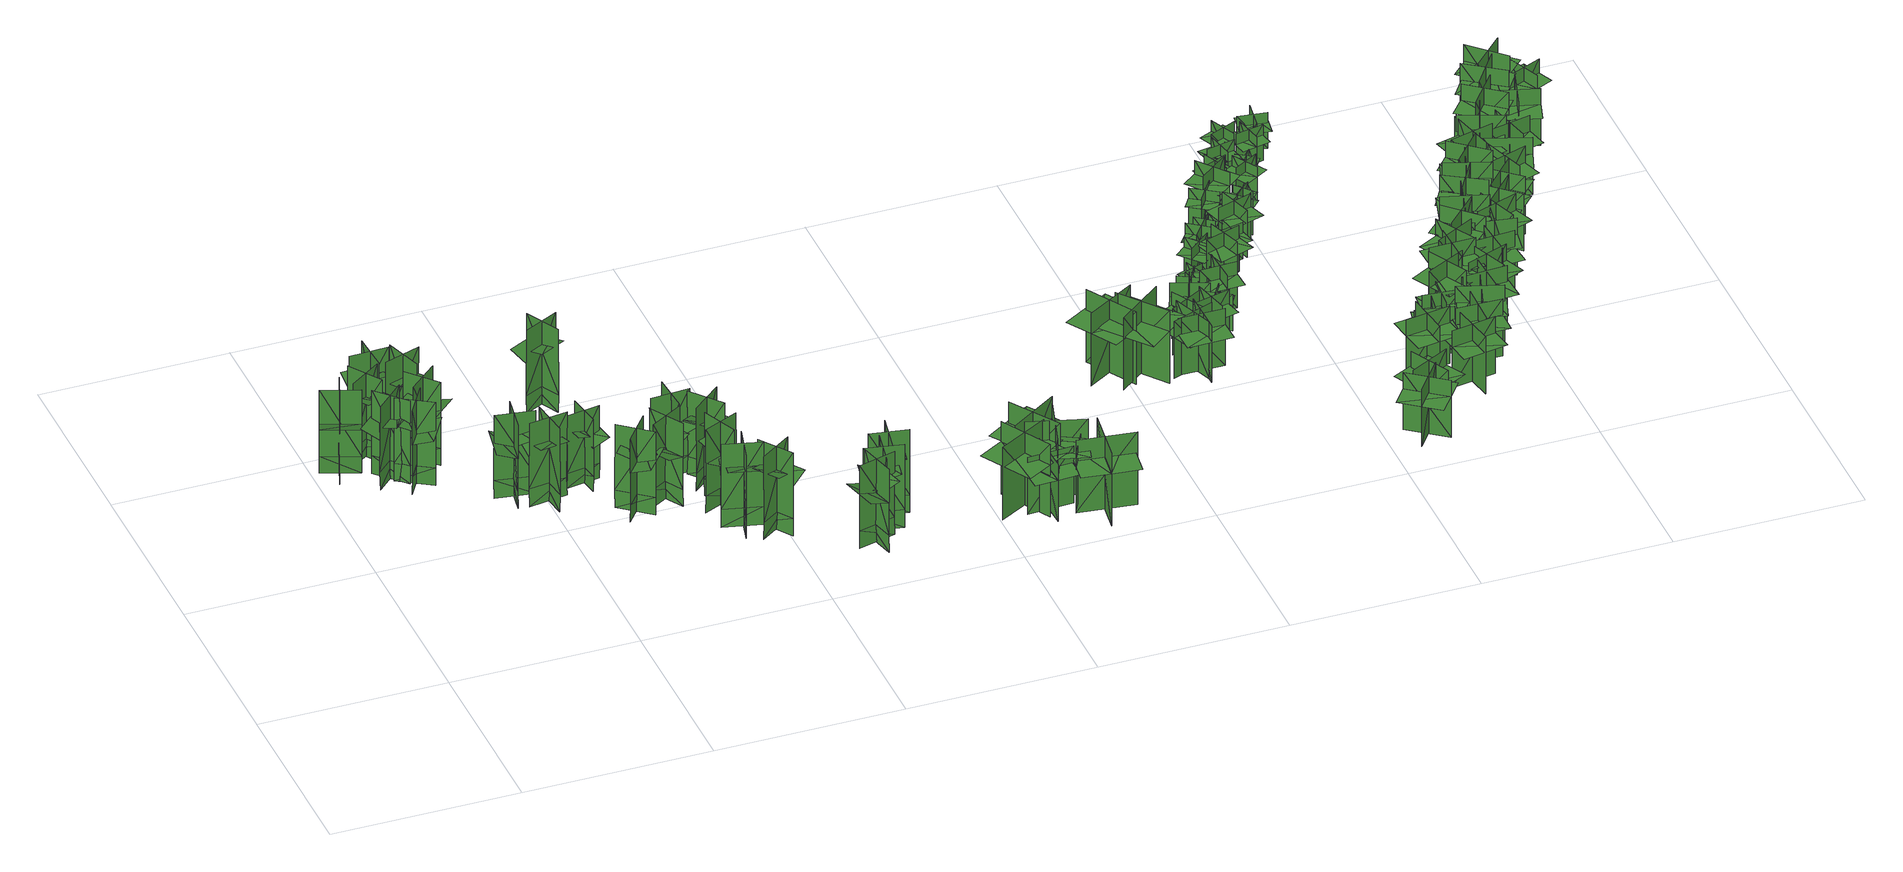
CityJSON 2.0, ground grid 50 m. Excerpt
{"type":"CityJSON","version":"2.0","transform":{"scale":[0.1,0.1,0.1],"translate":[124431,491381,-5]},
"CityObjects":{
"tree1":{"type":"SolitaryVegetationObject","geometry":[{"type":"MultiSurface","lod":"1","boundaries":[[[0,1,2]],[[0,2,3]],[[4,5,6]],[[4,6,7]],[[8,9,5]],[[8,5,4]],[[10,11,1]],[[10,1,0]],[[12,13,14]],[[12,14,15]],[[16,17,18]],[[16,18,19]]]}]},
"tree2":{"type":"SolitaryVegetationObject","geometry":[{"type":"MultiSurface","lod":"1","boundaries":[[[20,21,22]],[[20,22,23]],[[24,25,26]],[[24,26,27]],[[28,29,25]],[[28,25,24]],[[30,31,21]],[[30,21,20]],[[32,33,34]],[[32,34,35]],[[36,37,38]],[[36,38,39]]]}]},
"tree3":{"type":"SolitaryVegetationObject","geometry":[{"type":"MultiSurface","lod":"1","boundaries":[[[40,41,42]],[[40,42,43]],[[44,45,46]],[[44,46,47]],[[48,49,45]],[[48,45,44]],[[50,51,41]],[[50,41,40]],[[52,53,54]],[[52,54,55]],[[56,57,58]],[[56,58,59]]]}]},
"tree4":{"type":"SolitaryVegetationObject","geometry":[{"type":"MultiSurface","lod":"1","boundaries":[[[60,61,62]],[[60,62,63]],[[64,65,66]],[[64,66,67]],[[68,69,65]],[[68,65,64]],[[70,71,61]],[[70,61,60]],[[72,73,74]],[[72,74,75]],[[76,77,78]],[[76,78,79]]]}]},
"tree5":{"type":"SolitaryVegetationObject","geometry":[{"type":"MultiSurface","lod":"1","boundaries":[[[80,81,82]],[[80,82,83]],[[84,85,86]],[[84,86,87]],[[88,89,85]],[[88,85,84]],[[90,91,81]],[[90,81,80]],[[92,93,94]],[[92,94,95]],[[96,97,98]],[[96,98,99]]]}]},
"tree6":{"type":"SolitaryVegetationObject","geometry":[{"type":"MultiSurface","lod":"1","boundaries":[[[100,101,102]],[[100,102,103]],[[104,105,106]],[[104,106,107]],[[108,109,105]],[[108,105,104]],[[110,111,101]],[[110,101,100]],[[112,113,114]],[[112,114,115]],[[116,117,118]],[[116,118,119]]]}]},
"tree7":{"type":"SolitaryVegetationObject","geometry":[{"type":"MultiSurface","lod":"1","boundaries":[[[120,121,122]],[[120,122,123]],[[124,125,126]],[[124,126,127]],[[128,129,125]],[[128,125,124]],[[130,131,121]],[[130,121,120]],[[132,133,134]],[[132,134,135]],[[136,137,138]],[[136,138,139]]]}]},
"tree8":{"type":"SolitaryVegetationObject","geometry":[{"type":"MultiSurface","lod":"1","boundaries":[[[140,141,142]],[[140,142,143]],[[144,145,146]],[[144,146,147]],[[148,149,145]],[[148,145,144]],[[150,151,141]],[[150,141,140]],[[152,153,154]],[[152,154,155]],[[156,157,158]],[[156,158,159]]]}]},
"tree9":{"type":"SolitaryVegetationObject","geometry":[{"type":"MultiSurface","lod":"1","boundaries":[[[160,161,162]],[[160,162,163]],[[164,165,166]],[[164,166,167]],[[168,169,165]],[[168,165,164]],[[170,171,161]],[[170,161,160]],[[172,173,174]],[[172,174,175]],[[176,177,178]],[[176,178,179]]]}]},
"tree10":{"type":"SolitaryVegetationObject","geometry":[{"type":"MultiSurface","lod":"1","boundaries":[[[180,181,182]],[[180,182,183]],[[184,185,186]],[[184,186,187]],[[188,189,185]],[[188,185,184]],[[190,191,181]],[[190,181,180]],[[192,193,194]],[[192,194,195]],[[196,197,198]],[[196,198,199]]]}]},
"tree11":{"type":"SolitaryVegetationObject","geometry":[{"type":"MultiSurface","lod":"1","boundaries":[[[200,201,202]],[[200,202,203]],[[204,205,206]],[[204,206,207]],[[208,209,205]],[[208,205,204]],[[210,211,201]],[[210,201,200]],[[212,213,214]],[[212,214,215]],[[216,217,218]],[[216,218,219]]]}]},
"tree12":{"type":"SolitaryVegetationObject","geometry":[{"type":"MultiSurface","lod":"1","boundaries":[[[220,221,222]],[[220,222,223]],[[224,225,226]],[[224,226,227]],[[228,229,225]],[[228,225,224]],[[230,231,221]],[[230,221,220]],[[232,233,234]],[[232,234,235]],[[236,237,238]],[[236,238,239]]]}]},
"tree13":{"type":"SolitaryVegetationObject","geometry":[{"type":"MultiSurface","lod":"1","boundaries":[[[240,241,242]],[[240,242,243]],[[244,245,246]],[[244,246,247]],[[248,249,245]],[[248,245,244]],[[250,251,241]],[[250,241,240]],[[252,253,254]],[[252,254,255]],[[256,257,258]],[[256,258,259]]]}]},
"tree14":{"type":"SolitaryVegetationObject","geometry":[{"type":"MultiSurface","lod":"1","boundaries":[[[260,261,262]],[[260,262,263]],[[264,265,266]],[[264,266,267]],[[268,269,265]],[[268,265,264]],[[270,271,261]],[[270,261,260]],[[272,273,274]],[[272,274,275]],[[276,277,278]],[[276,278,279]]]}]},
"tree15":{"type":"SolitaryVegetationObject","geometry":[{"type":"MultiSurface","lod":"1","boundaries":[[[280,281,282]],[[280,282,283]],[[284,285,286]],[[284,286,287]],[[288,289,285]],[[288,285,284]],[[290,291,281]],[[290,281,280]],[[292,293,294]],[[292,294,295]],[[296,297,298]],[[296,298,299]]]}]},
"tree16":{"type":"SolitaryVegetationObject","geometry":[{"type":"MultiSurface","lod":"1","boundaries":[[[300,301,302]],[[300,302,303]],[[304,305,306]],[[304,306,307]],[[308,309,305]],[[308,305,304]],[[310,311,301]],[[310,301,300]],[[312,313,314]],[[312,314,315]],[[316,317,318]],[[316,318,319]]]}]},
"tree17":{"type":"SolitaryVegetationObject","geometry":[{"type":"MultiSurface","lod":"1","boundaries":[[[320,321,322]],[[320,322,323]],[[324,325,326]],[[324,326,327]],[[328,329,325]],[[328,325,324]],[[330,331,321]],[[330,321,320]],[[332,333,334]],[[332,334,335]],[[336,337,338]],[[336,338,339]]]}]},
"tree18":{"type":"SolitaryVegetationObject","geometry":[{"type":"MultiSurface","lod":"1","boundaries":[[[340,341,342]],[[340,342,343]],[[344,345,346]],[[344,346,347]],[[348,349,345]],[[348,345,344]],[[350,351,341]],[[350,341,340]],[[352,353,354]],[[352,354,355]],[[356,357,358]],[[356,358,359]]]}]},
"tree19":{"type":"SolitaryVegetationObject","geometry":[{"type":"MultiSurface","lod":"1","boundaries":[[[360,361,362]],[[360,362,363]],[[364,365,366]],[[364,366,367]],[[368,369,365]],[[368,365,364]],[[370,371,361]],[[370,361,360]],[[372,373,374]],[[372,374,375]],[[376,377,378]],[[376,378,379]]]}]},
"tree20":{"type":"SolitaryVegetationObject","geometry":[{"type":"MultiSurface","lod":"1","boundaries":[[[380,381,382]],[[380,382,383]],[[384,385,386]],[[384,386,387]],[[388,389,385]],[[388,385,384]],[[390,391,381]],[[390,381,380]],[[392,393,394]],[[392,394,395]],[[396,397,398]],[[396,398,399]]]}]},
"tree21":{"type":"SolitaryVegetationObject","geometry":[{"type":"MultiSurface","lod":"1","boundaries":[[[400,401,402]],[[400,402,403]],[[404,405,406]],[[404,406,407]],[[408,409,405]],[[408,405,404]],[[410,411,401]],[[410,401,400]],[[412,413,414]],[[412,414,415]],[[416,417,418]],[[416,418,419]]]}]},
"tree22":{"type":"SolitaryVegetationObject","geometry":[{"type":"MultiSurface","lod":"1","boundaries":[[[420,421,422]],[[420,422,423]],[[424,425,426]],[[424,426,427]],[[428,429,430]],[[428,430,431]],[[428,431,432]],[[428,432,433]]]}]},
"tree23":{"type":"SolitaryVegetationObject","geometry":[{"type":"MultiSurface","lod":"1","boundaries":[[[434,435,436]],[[434,436,437]],[[438,439,440]],[[438,440,441]],[[442,443,444]],[[442,444,445]],[[442,445,446]],[[442,446,447]]]}]},
"tree24":{"type":"SolitaryVegetationObject","geometry":[{"type":"MultiSurface","lod":"1","boundaries":[[[448,449,450]],[[448,450,451]],[[452,453,454]],[[452,454,455]],[[456,457,458]],[[456,458,459]],[[456,459,460]],[[456,460,461]]]}]},
"tree25":{"type":"SolitaryVegetationObject","geometry":[{"type":"MultiSurface","lod":"1","boundaries":[[[462,463,464]],[[462,464,465]],[[466,467,468]],[[466,468,469]],[[470,471,472]],[[470,472,473]],[[470,473,474]],[[470,474,475]]]}]},
"tree26":{"type":"SolitaryVegetationObject","geometry":[{"type":"MultiSurface","lod":"1","boundaries":[[[476,477,478]],[[476,478,479]],[[480,481,482]],[[480,482,483]],[[484,485,486]],[[484,486,487]],[[484,487,488]],[[484,488,489]]]}]},
"tree27":{"type":"SolitaryVegetationObject","geometry":[{"type":"MultiSurface","lod":"1","boundaries":[[[490,491,492]],[[490,492,493]],[[494,495,496]],[[494,496,497]],[[498,499,500]],[[498,500,501]],[[498,501,502]],[[498,502,503]]]}]},
"tree28":{"type":"SolitaryVegetationObject","geometry":[{"type":"MultiSurface","lod":"1","boundaries":[[[504,505,506]],[[504,506,507]],[[508,509,510]],[[508,510,511]],[[512,513,514]],[[512,514,515]],[[512,515,516]],[[512,516,517]]]}]},
"tree29":{"type":"SolitaryVegetationObject","geometry":[{"type":"MultiSurface","lod":"1","boundaries":[[[518,519,520]],[[518,520,521]],[[522,523,524]],[[522,524,525]],[[526,527,528]],[[526,528,529]],[[526,529,530]],[[526,530,531]]]}]},
"tree30":{"type":"SolitaryVegetationObject","geometry":[{"type":"MultiSurface","lod":"1","boundaries":[[[532,533,534]],[[532,534,535]],[[536,537,538]],[[536,538,539]],[[540,541,542]],[[540,542,543]],[[540,543,544]],[[540,544,545]]]}]},
"tree31":{"type":"SolitaryVegetationObject","geometry":[{"type":"MultiSurface","lod":"1","boundaries":[[[546,547,548]],[[546,548,549]],[[550,551,552]],[[550,552,553]],[[554,555,556]],[[554,556,557]],[[554,557,558]],[[554,558,559]]]}]},
"tree32":{"type":"SolitaryVegetationObject","geometry":[{"type":"MultiSurface","lod":"1","boundaries":[[[560,561,562]],[[560,562,563]],[[564,565,566]],[[564,566,567]],[[568,569,570]],[[568,570,571]],[[568,571,572]],[[568,572,573]]]}]},
"tree33":{"type":"SolitaryVegetationObject","geometry":[{"type":"MultiSurface","lod":"1","boundaries":[[[574,575,576]],[[574,576,577]],[[578,579,580]],[[578,580,581]],[[582,583,584]],[[582,584,585]],[[582,585,586]],[[582,586,587]]]}]},
"tree34":{"type":"SolitaryVegetationObject","geometry":[{"type":"MultiSurface","lod":"1","boundaries":[[[588,589,590]],[[588,590,591]],[[592,593,594]],[[592,594,595]],[[596,597,598]],[[596,598,599]],[[596,599,600]],[[596,600,601]]]}]},
"tree35":{"type":"SolitaryVegetationObject","geometry":[{"type":"MultiSurface","lod":"1","boundaries":[[[602,603,604]],[[602,604,605]],[[606,607,608]],[[606,608,609]],[[610,611,612]],[[610,612,613]],[[610,613,614]],[[610,614,615]]]}]},
"tree36":{"type":"SolitaryVegetationObject","geometry":[{"type":"MultiSurface","lod":"1","boundaries":[[[616,617,618]],[[616,618,619]],[[620,621,622]],[[620,622,623]],[[624,625,626]],[[624,626,627]],[[624,627,628]],[[624,628,629]]]}]},
"tree37":{"type":"SolitaryVegetationObject","geometry":[{"type":"MultiSurface","lod":"1","boundaries":[[[630,631,632]],[[630,632,633]],[[634,635,636]],[[634,636,637]],[[638,639,640]],[[638,640,641]],[[638,641,642]],[[638,642,643]]]}]},
"tree38":{"type":"SolitaryVegetationObject","geometry":[{"type":"MultiSurface","lod":"1","boundaries":[[[644,645,646]],[[644,646,647]],[[648,649,650]],[[648,650,651]],[[652,653,654]],[[652,654,655]],[[652,655,656]],[[652,656,657]]]}]},
"tree39":{"type":"SolitaryVegetationObject","geometry":[{"type":"MultiSurface","lod":"1","boundaries":[[[658,659,660]],[[658,660,661]],[[662,663,664]],[[662,664,665]],[[666,667,668]],[[666,668,669]],[[666,669,670]],[[666,670,671]]]}]},
"tree40":{"type":"SolitaryVegetationObject","geometry":[{"type":"MultiSurface","lod":"1","boundaries":[[[672,673,674]],[[672,674,675]],[[676,677,678]],[[676,678,679]],[[680,681,682]],[[680,682,683]],[[680,683,684]],[[680,684,685]]]}]},
"tree41":{"type":"SolitaryVegetationObject","geometry":[{"type":"MultiSurface","lod":"1","boundaries":[[[686,687,688]],[[686,688,689]],[[690,691,692]],[[690,692,693]],[[694,695,696]],[[694,696,697]],[[694,697,698]],[[694,698,699]]]}]},
"tree42":{"type":"SolitaryVegetationObject","geometry":[{"type":"MultiSurface","lod":"1","boundaries":[[[700,701,702]],[[700,702,703]],[[704,705,706]],[[704,706,707]],[[708,709,710]],[[708,710,711]],[[708,711,712]],[[708,712,713]]]}]},
"tree43":{"type":"SolitaryVegetationObject","geometry":[{"type":"MultiSurface","lod":"1","boundaries":[[[714,715,716]],[[714,716,717]],[[718,719,720]],[[718,720,721]],[[722,723,724]],[[722,724,725]],[[722,725,726]],[[722,726,727]]]}]},
"tree44":{"type":"SolitaryVegetationObject","geometry":[{"type":"MultiSurface","lod":"1","boundaries":[[[728,729,730]],[[728,730,731]],[[732,733,734]],[[732,734,735]],[[736,737,738]],[[736,738,739]],[[736,739,740]],[[736,740,741]]]}]},
"tree45":{"type":"SolitaryVegetationObject","geometry":[{"type":"MultiSurface","lod":"1","boundaries":[[[742,743,744]],[[742,744,745]],[[746,747,748]],[[746,748,749]],[[750,751,752]],[[750,752,753]],[[750,753,754]],[[750,754,755]]]}]},
"tree46":{"type":"SolitaryVegetationObject","geometry":[{"type":"MultiSurface","lod":"1","boundaries":[[[756,757,758]],[[756,758,759]],[[760,761,762]],[[760,762,763]],[[764,765,766]],[[764,766,767]],[[764,767,768]],[[764,768,769]]]}]},
"tree47":{"type":"SolitaryVegetationObject","geometry":[{"type":"MultiSurface","lod":"1","boundaries":[[[770,771,772]],[[770,772,773]],[[774,775,776]],[[774,776,777]],[[778,779,780]],[[778,780,781]],[[778,781,782]],[[778,782,783]]]}]},
"tree48":{"type":"SolitaryVegetationObject","geometry":[{"type":"MultiSurface","lod":"1","boundaries":[[[784,785,786]],[[784,786,787]],[[788,789,790]],[[788,790,791]],[[792,793,794]],[[792,794,795]],[[792,795,796]],[[792,796,797]]]}]},
"tree49":{"type":"SolitaryVegetationObject","geometry":[{"type":"MultiSurface","lod":"1","boundaries":[[[798,799,800]],[[798,800,801]],[[802,803,804]],[[802,804,805]],[[806,807,808]],[[806,808,809]],[[806,809,810]],[[806,810,811]]]}]},
"tree50":{"type":"SolitaryVegetationObject","geometry":[{"type":"MultiSurface","lod":"1","boundaries":[[[812,813,814]],[[812,814,815]],[[816,817,818]],[[816,818,819]],[[820,821,822]],[[820,822,823]],[[820,823,824]],[[820,824,825]]]}]},
"tree51":{"type":"SolitaryVegetationObject","geometry":[{"type":"MultiSurface","lod":"1","boundaries":[[[826,827,828]],[[826,828,829]],[[830,831,832]],[[830,832,833]],[[834,835,836]],[[834,836,837]],[[834,837,838]],[[834,838,839]]]}]},
"tree52":{"type":"SolitaryVegetationObject","geometry":[{"type":"MultiSurface","lod":"1","boundaries":[[[840,841,842]],[[840,842,843]],[[844,845,846]],[[844,846,847]],[[848,849,850]],[[848,850,851]],[[848,851,852]],[[848,852,853]]]}]},
"tree53":{"type":"SolitaryVegetationObject","geometry":[{"type":"MultiSurface","lod":"1","boundaries":[[[854,855,856]],[[854,856,857]],[[858,859,860]],[[858,860,861]],[[862,863,864]],[[862,864,865]],[[862,865,866]],[[862,866,867]]]}]},
"tree54":{"type":"SolitaryVegetationObject","geometry":[{"type":"MultiSurface","lod":"1","boundaries":[[[868,869,870]],[[868,870,871]],[[872,873,874]],[[872,874,875]],[[876,877,878]],[[876,878,879]],[[876,879,880]],[[876,880,881]]]}]},
"tree55":{"type":"SolitaryVegetationObject","geometry":[{"type":"MultiSurface","lod":"1","boundaries":[[[882,883,884]],[[882,884,885]],[[886,887,888]],[[886,888,889]],[[890,891,892]],[[890,892,893]],[[890,893,894]],[[890,894,895]]]}]},
"tree56":{"type":"SolitaryVegetationObject","geometry":[{"type":"MultiSurface","lod":"1","boundaries":[[[896,897,898]],[[896,898,899]],[[900,901,902]],[[900,902,903]],[[904,905,906]],[[904,906,907]],[[904,907,908]],[[904,908,909]]]}]},
"tree57":{"type":"SolitaryVegetationObject","geometry":[{"type":"MultiSurface","lod":"1","boundaries":[[[910,911,912]],[[910,912,913]],[[914,915,916]],[[914,916,917]],[[918,919,920]],[[918,920,921]],[[918,921,922]],[[918,922,923]]]}]},
"tree58":{"type":"SolitaryVegetationObject","geometry":[{"type":"MultiSurface","lod":"1","boundaries":[[[924,925,926]],[[924,926,927]],[[928,929,930]],[[928,930,931]],[[932,933,934]],[[932,934,935]],[[932,935,936]],[[932,936,937]]]}]},
"tree59":{"type":"SolitaryVegetationObject","geometry":[{"type":"MultiSurface","lod":"1","boundaries":[[[938,939,940]],[[938,940,941]],[[942,943,944]],[[942,944,945]],[[946,947,948]],[[946,948,949]],[[946,949,950]],[[946,950,951]]]}]},
"tree60":{"type":"SolitaryVegetationObject","geometry":[{"type":"MultiSurface","lod":"1","boundaries":[[[952,953,954]],[[952,954,955]],[[956,957,958]],[[956,958,959]],[[960,961,962]],[[960,962,963]],[[960,963,964]],[[960,964,965]]]}]},
"tree61":{"type":"SolitaryVegetationObject","geometry":[{"type":"MultiSurface","lod":"1","boundaries":[[[966,967,968]],[[966,968,969]],[[970,971,972]],[[970,972,973]],[[974,975,976]],[[974,976,977]],[[974,977,978]],[[974,978,979]]]}]},
"tree62":{"type":"SolitaryVegetationObject","geometry":[{"type":"MultiSurface","lod":"1","boundaries":[[[980,981,982]],[[980,982,983]],[[984,985,986]],[[984,986,987]],[[988,989,990]],[[988,990,991]],[[988,991,992]],[[988,992,993]]]}]},
"tree63":{"type":"SolitaryVegetationObject","geometry":[{"type":"MultiSurface","lod":"1","boundaries":[[[994,995,996]],[[994,996,997]],[[998,999,1000]],[[998,1000,1001]],[[1002,1003,1004]],[[1002,1004,1005]],[[1002,1005,1006]],[[1002,1006,1007]]]}]},
"tree64":{"type":"SolitaryVegetationObject","geometry":[{"type":"MultiSurface","lod":"1","boundaries":[[[1008,1009,1010]],[[1008,1010,1011]],[[1012,1013,1014]],[[1012,1014,1015]],[[1016,1017,1018]],[[1016,1018,1019]],[[1016,1019,1020]],[[1016,1020,1021]]]}]},
"tree65":{"type":"SolitaryVegetationObject","geometry":[{"type":"MultiSurface","lod":"1","boundaries":[[[1022,1023,1024]],[[1022,1024,1025]],[[1026,1027,1028]],[[1026,1028,1029]],[[1030,1031,1032]],[[1030,1032,1033]],[[1030,1033,1034]],[[1030,1034,1035]]]}]},
"tree66":{"type":"SolitaryVegetationObject","geometry":[{"type":"MultiSurface","lod":"1","boundaries":[[[1036,1037,1038]],[[1036,1038,1039]],[[1040,1041,1042]],[[1040,1042,1043]],[[1044,1045,1046]],[[1044,1046,1047]],[[1044,1047,1048]],[[1044,1048,1049]]]}]},
"tree67":{"type":"SolitaryVegetationObject","geometry":[{"type":"MultiSurface","lod":"1","boundaries":[[[1050,1051,1052]],[[1050,1052,1053]],[[1054,1055,1056]],[[1054,1056,1057]],[[1058,1059,1060]],[[1058,1060,1061]],[[1058,1061,1062]],[[1058,1062,1063]]]}]},
"tree68":{"type":"SolitaryVegetationObject","geometry":[{"type":"MultiSurface","lod":"1","boundaries":[[[1064,1065,1066]],[[1064,1066,1067]],[[1068,1069,1070]],[[1068,1070,1071]],[[1072,1073,1074]],[[1072,1074,1075]],[[1072,1075,1076]],[[1072,1076,1077]]]}]},
"tree69":{"type":"SolitaryVegetationObject","geometry":[{"type":"MultiSurface","lod":"1","boundaries":[[[1078,1079,1080]],[[1078,1080,1081]],[[1082,1083,1084]],[[1082,1084,1085]],[[1086,1087,1088]],[[1086,1088,1089]],[[1086,1089,1090]],[[1086,1090,1091]]]}]},
"tree70":{"type":"SolitaryVegetationObject","geometry":[{"type":"MultiSurface","lod":"1","boundaries":[[[1092,1093,1094]],[[1092,1094,1095]],[[1096,1097,1098]],[[1096,1098,1099]],[[1100,1101,1102]],[[1100,1102,1103]],[[1100,1103,1104]],[[1100,1104,1105]]]}]},
"tree71":{"type":"SolitaryVegetationObject","geometry":[{"type":"MultiSurface","lod":"1","boundaries":[[[1106,1107,1108]],[[1106,1108,1109]],[[1110,1111,1112]],[[1110,1112,1113]],[[1114,1115,1116]],[[1114,1116,1117]],[[1114,1117,1118]],[[1114,1118,1119]]]}]},
"tree72":{"type":"SolitaryVegetationObject","geometry":[{"type":"MultiSurface","lod":"1","boundaries":[[[1120,1121,1122]],[[1120,1122,1123]],[[1124,1125,1126]],[[1124,1126,1127]],[[1128,1129,1130]],[[1128,1130,1131]],[[1128,1131,1132]],[[1128,1132,1133]]]}]},
"tree73":{"type":"SolitaryVegetationObject","geometry":[{"type":"MultiSurface","lod":"1","boundaries":[[[1134,1135,1136]],[[1134,1136,1137]],[[1138,1139,1140]],[[1138,1140,1141]],[[1142,1143,1144]],[[1142,1144,1145]],[[1142,1145,1146]],[[1142,1146,1147]]]}]},
"tree74":{"type":"SolitaryVegetationObject","geometry":[{"type":"MultiSurface","lod":"1","boundaries":[[[1148,1149,1150]],[[1148,1150,1151]],[[1152,1153,1154]],[[1152,1154,1155]],[[1156,1157,1158]],[[1156,1158,1159]],[[1156,1159,1160]],[[1156,1160,1161]]]}]},
"tree75":{"type":"SolitaryVegetationObject","geometry":[{"type":"MultiSurface","lod":"1","boundaries":[[[1162,1163,1164]],[[1162,1164,1165]],[[1166,1167,1168]],[[1166,1168,1169]],[[1170,1171,1172]],[[1170,1172,1173]],[[1170,1173,1174]],[[1170,1174,1175]]]}]},
"tree76":{"type":"SolitaryVegetationObject","geometry":[{"type":"MultiSurface","lod":"1","boundaries":[[[1176,1177,1178]],[[1176,1178,1179]],[[1180,1181,1182]],[[1180,1182,1183]],[[1184,1185,1186]],[[1184,1186,1187]],[[1184,1187,1188]],[[1184,1188,1189]]]}]},
"tree77":{"type":"SolitaryVegetationObject","geometry":[{"type":"MultiSurface","lod":"1","boundaries":[[[1190,1191,1192]],[[1190,1192,1193]],[[1194,1195,1196]],[[1194,1196,1197]],[[1198,1199,1200]],[[1198,1200,1201]],[[1198,1201,1202]],[[1198,1202,1203]]]}]},
"tree78":{"type":"SolitaryVegetationObject","geometry":[{"type":"MultiSurface","lod":"1","boundaries":[[[1204,1205,1206]],[[1204,1206,1207]],[[1208,1209,1210]],[[1208,1210,1211]],[[1212,1213,1214]],[[1212,1214,1215]],[[1212,1215,1216]],[[1212,1216,1217]]]}]},
"tree79":{"type":"SolitaryVegetationObject","geometry":[{"type":"MultiSurface","lod":"1","boundaries":[[[1218,1219,1220]],[[1218,1220,1221]],[[1222,1223,1224]],[[1222,1224,1225]],[[1226,1227,1228]],[[1226,1228,1229]],[[1226,1229,1230]],[[1226,1230,1231]]]}]},
"tree80":{"type":"SolitaryVegetationObject","geometry":[{"type":"MultiSurface","lod":"1","boundaries":[[[1232,1233,1234]],[[1232,1234,1235]],[[1236,1237,1238]],[[1236,1238,1239]],[[1240,1241,1242]],[[1240,1242,1243]],[[1240,1243,1244]],[[1240,1244,1245]]]}]},
"tree81":{"type":"SolitaryVegetationObject","geometry":[{"type":"MultiSurface","lod":"1","boundaries":[[[1246,1247,1248]],[[1246,1248,1249]],[[1250,1251,1252]],[[1250,1252,1253]],[[1254,1255,1256]],[[1254,1256,1257]],[[1254,1257,1258]],[[1254,1258,1259]]]}]},
"tree82":{"type":"SolitaryVegetationObject","geometry":[{"type":"MultiSurface","lod":"1","boundaries":[[[1260,1261,1262]],[[1260,1262,1263]],[[1264,1265,1266]],[[1264,1266,1267]],[[1268,1269,1270]],[[1268,1270,1271]],[[1268,1271,1272]],[[1268,1272,1273]]]}]},
"tree83":{"type":"SolitaryVegetationObject","geometry":[{"type":"MultiSurface","lod":"1","boundaries":[[[1274,1275,1276]],[[1274,1276,1277]],[[1278,1279,1280]],[[1278,1280,1281]],[[1282,1283,1284]],[[1282,1284,1285]],[[1282,1285,1286]],[[1282,1286,1287]]]}]},
"tree84":{"type":"SolitaryVegetationObject","geometry":[{"type":"MultiSurface","lod":"1","boundaries":[[[1288,1289,1290]],[[1288,1290,1291]],[[1292,1293,1294]],[[1292,1294,1295]],[[1296,1297,1298]],[[1296,1298,1299]],[[1296,1299,1300]],[[1296,1300,1301]]]}]},
"tree85":{"type":"SolitaryVegetationObject","geometry":[{"type":"MultiSurface","lod":"1","boundaries":[[[1302,1303,1304]],[[1302,1304,1305]],[[1306,1307,1308]],[[1306,1308,1309]],[[1310,1311,1312]],[[1310,1312,1313]],[[1310,1313,1314]],[[1310,1314,1315]]]}]},
"tree86":{"type":"SolitaryVegetationObject","geometry":[{"type":"MultiSurface","lod":"1","boundaries":[[[1316,1317,1318]],[[1316,1318,1319]],[[1320,1321,1322]],[[1320,1322,1323]],[[1324,1325,1326]],[[1324,1326,1327]],[[1324,1327,1328]],[[1324,1328,1329]]]}]},
"tree87":{"type":"SolitaryVegetationObject","geometry":[{"type":"MultiSurface","lod":"1","boundaries":[[[1330,1331,1332]],[[1330,1332,1333]],[[1334,1335,1336]],[[1334,1336,1337]],[[1338,1339,1340]],[[1338,1340,1341]],[[1338,1341,1342]],[[1338,1342,1343]]]}]},
"tree88":{"type":"SolitaryVegetationObject","geometry":[{"type":"MultiSurface","lod":"1","boundaries":[[[1344,1345,1346]],[[1344,1346,1347]],[[1348,1349,1350]],[[1348,1350,1351]],[[1352,1353,1354]],[[1352,1354,1355]],[[1352,1355,1356]],[[1352,1356,1357]]]}]},
"tree89":{"type":"SolitaryVegetationObject","geometry":[{"type":"MultiSurface","lod":"1","boundaries":[[[1358,1359,1360]],[[1358,1360,1361]],[[1362,1363,1364]],[[1362,1364,1365]],[[1366,1367,1368]],[[1366,1368,1369]],[[1366,1369,1370]],[[1366,1370,1371]]]}]},
"tree90":{"type":"SolitaryVegetationObject","geometry":[{"type":"MultiSurface","lod":"1","boundaries":[[[1372,1373,1374]],[[1372,1374,1375]],[[1376,1377,1378]],[[1376,1378,1379]],[[1380,1381,1382]],[[1380,1382,1383]],[[1380,1383,1384]],[[1380,1384,1385]]]}]}
},
"vertices":[
[117,903,62],[20,940,62],[21,941,257],[118,905,257],[85,975,62],[49,878,62],[50,878,257],[86,975,257],[86,975,11],[50,878,11],[118,905,11],[21,941,11],[118,904,157],[21,941,157],[2,891,176],[99,855,176],[34,936,188],[107,909,188],[121,946,198],[48,973,198],
[134,824,61],[209,895,61],[211,894,256],[136,823,256],[213,822,62],[141,897,62],[141,896,256],[212,821,256],[212,821,10],[141,896,10],[136,823,10],[211,894,10],[135,823,156],[210,895,156],[174,933,175],[99,861,175],[200,885,187],[144,831,187],[171,803,197],[227,857,197],
[123,1013,62],[182,928,62],[180,927,257],[122,1012,257],[108,936,63],[194,995,63],[193,995,257],[108,937,257],[108,937,11],[193,995,11],[122,1012,11],[180,927,11],[122,1012,157],[181,927,157],[224,957,176],[166,1042,176],[173,939,188],[128,1002,188],[96,980,199],[140,916,199],
[257,865,61],[202,777,61],[201,778,255],[256,866,255],[181,848,61],[268,793,61],[269,794,255],[181,848,255],[181,848,9],[269,794,9],[256,866,9],[201,778,9],[256,865,156],[201,778,156],[246,750,174],[301,837,174],[209,790,186],[249,856,186],[216,877,197],[175,810,197],
[140,1049,63],[244,1054,63],[244,1052,258],[140,1047,258],[198,996,64],[193,1100,64],[192,1099,258],[197,996,258],[197,996,12],[192,1099,12],[140,1047,12],[244,1052,12],[140,1048,158],[244,1053,158],[241,1106,177],[138,1101,177],[230,1052,189],[152,1048,189],[154,1009,200],[232,1013,200],
[317,938,62],[240,869,62],[239,870,257],[316,939,257],[239,943,63],[308,865,63],[309,866,257],[240,943,257],[240,943,11],[309,866,11],[316,939,11],[239,870,11],[316,939,157],[239,870,157],[274,830,176],[352,899,176],[250,879,188],[307,931,188],[281,961,198],[223,909,198],
[213,995,63],[311,1028,63],[312,1026,258],[214,993,258],[283,960,64],[250,1058,64],[249,1058,258],[282,960,258],[282,960,12],[249,1058,12],[214,993,12],[312,1026,12],[213,994,158],[312,1027,158],[295,1077,177],[197,1044,177],[298,1022,189],[225,997,189],[237,960,200],[311,985,200],
[421,632,60],[438,734,60],[439,734,255],[422,632,255],[485,677,60],[382,694,60],[382,693,255],[484,676,255],[484,676,8],[382,693,8],[422,632,8],[439,734,8],[422,632,155],[439,734,155],[387,743,174],[369,641,174],[437,720,186],[424,643,186],[463,637,196],[475,714,196],
[450,631,60],[552,644,60],[553,643,255],[450,629,255],[512,583,60],[498,686,60],[497,686,255],[511,583,255],[511,583,8],[497,686,8],[450,629,8],[553,643,8],[450,630,155],[552,643,155],[546,696,174],[443,682,174],[538,642,186],[461,631,186],[467,592,196],[544,603,196],
[601,715,59],[616,626,59],[615,626,229],[600,715,229],[561,660,59],[650,675,59],[650,676,229],[561,661,229],[561,661,14],[650,676,14],[600,715,14],[615,626,14],[600,715,142],[615,626,142],[661,634,159],[646,723,159],[613,638,169],[601,705,169],[567,699,178],[579,632,178],
[720,557,62],[655,476,62],[654,477,257],[719,558,257],[642,549,63],[723,484,63],[723,484,257],[643,549,257],[643,549,11],[723,484,11],[719,558,11],[654,477,11],[719,557,157],[654,477,157],[695,444,176],[761,524,176],[663,488,188],[712,549,188],[681,573,199],[633,512,199],
[563,947,102],[655,993,102],[656,992,297],[563,945,297],[637,922,102],[590,1014,102],[589,1014,297],[636,922,297],[636,922,51],[589,1014,51],[563,945,51],[656,992,51],[563,946,197],[656,993,197],[632,1040,216],[539,993,216],[643,986,228],[574,951,228],[592,916,238],[661,951,238],
[798,494,62],[745,583,62],[746,584,256],[799,495,256],[817,570,62],[728,517,62],[729,516,256],[818,569,256],[818,569,10],[729,516,10],[799,495,10],[746,584,10],[799,495,157],[746,584,157],[700,557,175],[753,468,175],[753,572,187],[793,505,187],[827,525,198],[787,592,198],
[814,675,65],[820,571,65],[818,571,260],[812,674,260],[761,616,65],[865,622,65],[865,623,260],[761,617,260],[761,617,14],[865,623,14],[812,674,14],[818,571,14],[813,674,160],[819,571,160],[871,574,179],[866,677,179],[818,585,191],[813,663,191],[774,660,201],[779,583,201],
[855,382,61],[956,356,61],[955,354,255],[855,380,255],[895,314,61],[921,414,61],[920,415,255],[894,314,255],[894,314,9],[920,415,9],[855,380,9],[955,354,9],[855,381,156],[955,355,156],[969,406,174],[869,432,174],[942,358,186],[866,377,186],[857,339,197],[932,320,197],
[937,491,60],[842,450,60],[841,451,255],[936,493,255],[864,520,61],[906,425,61],[906,426,255],[865,521,255],[865,521,9],[906,426,9],[936,493,9],[841,451,9],[936,492,155],[842,451,155],[863,402,174],[958,444,174],[855,456,186],[925,488,186],[909,524,197],[839,492,197],
[859,619,63],[925,540,63],[924,539,258],[857,618,258],[852,541,64],[931,608,64],[930,609,258],[851,542,258],[851,542,12],[930,609,12],[857,618,12],[924,539,12],[858,618,158],[925,539,158],[965,573,177],[898,652,177],[915,550,189],[865,609,189],[835,584,200],[885,525,200],
[947,369,61],[1006,284,61],[1005,283,256],[945,368,256],[933,292,61],[1018,351,61],[1017,352,256],[932,293,256],[932,293,10],[1017,352,10],[945,368,10],[1005,283,10],[946,368,156],[1005,283,156],[1048,313,175],[989,398,175],[997,295,187],[952,358,187],[920,336,197],[965,272,197],
[1197,134,62],[1171,234,62],[1173,234,256],[1199,134,256],[1237,201,62],[1137,175,62],[1137,174,256],[1238,200,256],[1238,200,10],[1137,174,10],[1199,134,10],[1173,234,10],[1198,134,157],[1172,234,157],[1121,221,175],[1147,121,175],[1176,220,187],[1196,145,187],[1234,155,198],[1214,230,198],
[1207,176,62],[1226,277,62],[1227,277,257],[1208,175,257],[1272,220,63],[1170,238,63],[1170,238,257],[1271,219,257],[1271,219,11],[1170,238,11],[1208,175,11],[1227,277,11],[1208,175,157],[1227,277,157],[1175,287,176],[1156,185,176],[1224,263,188],[1211,187,188],[1249,180,199],[1263,256,199],
[1239,227,65],[1260,328,65],[1261,328,260],[1241,226,260],[1304,270,66],[1203,290,66],[1203,289,260],[1304,269,260],[1304,269,14],[1203,289,14],[1241,226,14],[1261,328,14],[1240,227,160],[1261,328,160],[1209,339,179],[1188,237,179],[1258,314,191],[1243,238,191],[1281,230,202],[1296,306,202],
[1616,174,60],[1481,98,60],[1481,98,275],[1616,174,275],[1517,203,60],[1593,68,60],[1593,68,275],[1517,203,275],[1517,203,215],[1449,164,215],[1526,30,215],[1593,68,215],[1660,106,215],[1584,241,215],
[1545,97,61],[1667,102,61],[1667,102,230],[1545,97,230],[1604,42,61],[1599,164,61],[1599,164,230],[1604,42,230],[1604,42,183],[1665,45,183],[1660,166,183],[1599,164,183],[1538,161,183],[1543,40,183],
[1561,269,62],[1646,139,62],[1646,139,278],[1561,269,278],[1540,168,62],[1669,253,62],[1669,253,278],[1540,168,278],[1540,168,217],[1582,103,217],[1712,188,217],[1669,253,217],[1627,318,217],[1497,233,217],
[1661,232,58],[1618,83,58],[1618,83,273],[1661,232,273],[1570,182,57],[1719,140,58],[1719,140,273],[1570,182,273],[1570,182,213],[1549,108,213],[1698,65,213],[1719,140,213],[1740,214,213],[1591,257,213],
[1746,107,57],[1639,165,57],[1639,165,226],[1746,107,226],[1723,185,57],[1665,78,57],[1665,78,226],[1723,185,226],[1723,185,179],[1670,214,179],[1612,107,179],[1665,78,179],[1719,49,179],[1777,156,179],
[1671,97,34],[1824,77,34],[1824,77,249],[1671,97,249],[1733,14,34],[1753,168,34],[1753,168,249],[1733,14,249],[1733,14,189],[1810,4,189],[1830,158,189],[1753,168,189],[1676,178,189],[1656,24,189],
[1927,701,25],[2007,568,25],[2007,568,240],[1927,701,240],[1902,601,25],[2035,681,25],[2035,681,240],[1902,601,240],[1902,601,180],[1942,534,180],[2075,614,180],[2035,681,180],[1995,747,180],[1862,667,180],
[2089,647,29],[1968,550,29],[1968,550,244],[2089,647,244],[1987,659,29],[2083,538,29],[2083,538,244],[1987,659,244],[1987,659,184],[1926,610,184],[2023,489,184],[2083,538,184],[2144,586,184],[2047,707,184],
[2174,507,40],[2132,621,40],[2132,621,209],[2174,507,209],[2209,581,40],[2095,538,40],[2095,538,209],[2209,581,209],[2209,581,162],[2187,638,162],[2073,595,162],[2095,538,162],[2116,481,162],[2230,524,162],
[2173,488,41],[2172,610,41],[2172,610,210],[2173,488,210],[2230,545,41],[2108,545,41],[2108,545,210],[2230,545,210],[2230,545,163],[2230,606,163],[2108,606,163],[2108,545,163],[2109,484,163],[2230,484,163],
[2206,661,55],[2119,612,55],[2119,612,193],[2206,661,193],[2142,679,55],[2191,593,55],[2191,593,193],[2142,679,193],[2142,679,155],[2099,655,155],[2148,568,155],[2191,593,155],[2235,617,155],[2185,704,155],
[2211,742,55],[2175,649,55],[2175,649,194],[2211,742,194],[2150,715,55],[2243,680,55],[2243,680,194],[2150,715,194],[2150,715,155],[2132,669,155],[2225,633,155],[2243,680,155],[2261,726,155],[2168,762,155],
[2176,607,60],[2273,631,60],[2273,631,199],[2176,607,199],[2232,572,60],[2209,669,60],[2209,669,199],[2232,572,199],[2232,572,160],[2280,584,160],[2257,681,160],[2209,669,160],[2161,658,160],[2184,561,160],
[2238,783,64],[2200,715,64],[2200,715,171],[2238,783,171],[2188,769,64],[2256,731,64],[2256,731,171],[2188,769,171],[2188,769,141],[2169,735,141],[2237,698,141],[2256,731,141],[2275,765,141],[2207,803,141],
[2222,688,62],[2288,647,62],[2288,647,170],[2222,688,170],[2233,638,62],[2274,704,62],[2274,704,170],[2233,638,170],[2233,638,140],[2266,617,140],[2307,683,140],[2274,704,140],[2241,724,140],[2200,658,140],
[2266,804,64],[2246,855,64],[2246,855,141],[2266,804,141],[2281,837,64],[2229,817,64],[2229,817,141],[2281,837,141],[2281,837,119],[2271,863,119],[2219,843,119],[2229,817,119],[2240,792,119],[2291,812,119],
[2289,687,62],[2285,786,62],[2285,786,200],[2289,687,200],[2334,735,62],[2235,731,62],[2235,731,200],[2334,735,200],[2334,735,162],[2333,784,162],[2233,781,162],[2235,731,162],[2236,682,162],[2336,685,162],
[2334,779,63],[2294,818,63],[2294,818,140],[2334,779,140],[2334,816,63],[2295,777,63],[2295,777,140],[2334,816,140],[2334,816,119],[2314,835,119],[2275,796,119],[2295,777,119],[2314,757,119],[2353,796,119],
[2265,865,62],[2324,916,62],[2324,916,169],[2265,865,169],[2317,861,62],[2266,920,62],[2266,920,169],[2317,861,169],[2317,861,139],[2346,886,139],[2296,945,139],[2266,920,139],[2237,895,139],[2287,836,139],
[2351,928,61],[2289,975,61],[2289,975,169],[2351,928,169],[2344,979,61],[2297,917,61],[2297,917,169],[2344,979,169],[2344,979,139],[2313,1003,139],[2266,941,139],[2297,917,139],[2328,894,139],[2375,956,139],
[2391,877,62],[2297,846,62],[2297,846,200],[2391,877,200],[2332,907,62],[2363,813,62],[2363,813,200],[2332,907,200],[2332,907,161],[2285,892,161],[2316,797,161],[2363,813,161],[2411,828,161],[2379,923,161],
[2564,76,23],[2637,173,23],[2637,173,192],[2564,76,192],[2644,87,23],[2547,160,23],[2547,160,192],[2644,87,192],[2644,87,145],[2681,135,145],[2584,208,145],[2547,160,145],[2510,111,145],[2607,38,145],
[2340,992,62],[2373,1036,62],[2373,1036,139],[2340,992,139],[2376,997,62],[2332,1031,62],[2332,1031,139],[2376,997,139],[2376,997,117],[2393,1019,117],[2349,1053,117],[2332,1031,117],[2316,1009,117],[2359,975,117],
[2420,925,62],[2344,908,62],[2344,908,170],[2420,925,170],[2377,953,62],[2393,877,62],[2393,877,170],[2377,953,170],[2377,953,140],[2339,945,140],[2355,869,140],[2393,877,140],[2431,885,140],[2415,961,140],
[2601,245,17],[2656,137,17],[2656,137,186],[2601,245,186],[2576,168,17],[2684,224,17],[2684,224,186],[2576,168,186],[2576,168,139],[2603,114,139],[2712,169,139],[2684,224,139],[2656,278,139],[2548,223,139],
[2364,1059,60],[2408,1123,60],[2408,1123,168],[2364,1059,168],[2415,1068,60],[2351,1112,60],[2351,1112,168],[2415,1068,168],[2415,1068,138],[2437,1100,138],[2373,1144,138],[2351,1112,138],[2329,1080,138],[2393,1036,138],
[2404,1023,61],[2433,928,61],[2433,928,200],[2404,1023,200],[2373,964,61],[2468,994,61],[2468,994,200],[2373,964,200],[2373,964,161],[2387,917,161],[2483,946,161],[2468,994,161],[2453,1042,161],[2358,1012,161],
[2386,1105,59],[2464,1167,59],[2464,1167,198],[2386,1105,198],[2452,1097,59],[2390,1175,59],[2390,1175,198],[2452,1097,198],[2452,1097,159],[2491,1128,159],[2429,1206,159],[2390,1175,159],[2351,1144,159],[2413,1066,159],
[2474,1066,61],[2422,1009,61],[2422,1009,169],[2474,1066,169],[2423,1064,61],[2480,1012,61],[2480,1012,169],[2423,1064,169],[2423,1064,139],[2396,1036,139],[2453,983,139],[2480,1012,139],[2506,1040,139],[2449,1093,139],
[2675,411,38],[2692,290,38],[2692,290,208],[2675,411,208],[2626,346,38],[2746,363,38],[2746,363,208],[2626,346,208],[2626,346,160],[2635,286,160],[2755,303,160],[2746,363,160],[2738,424,160],[2617,406,160],
[2485,1214,59],[2414,1184,59],[2414,1184,166],[2485,1214,166],[2437,1234,59],[2468,1163,59],[2468,1163,166],[2437,1234,166],[2437,1234,136],[2401,1218,136],[2432,1147,136],[2468,1163,136],[2503,1178,136],[2472,1249,136],
[2471,1125,61],[2507,1084,61],[2507,1084,138],[2471,1125,138],[2468,1089,61],[2510,1125,61],[2510,1125,138],[2468,1089,138],[2468,1089,116],[2486,1068,116],[2528,1104,116],[2510,1125,116],[2492,1146,116],[2450,1110,116],
[2718,362,38],[2735,460,38],[2735,460,177],[2718,362,177],[2772,399,38],[2674,417,38],[2674,417,177],[2772,399,177],[2772,399,138],[2781,448,138],[2683,466,138],[2674,417,138],[2665,368,138],[2763,350,138],
[2452,1251,58],[2528,1267,58],[2528,1267,166],[2452,1251,166],[2495,1223,58],[2480,1298,58],[2480,1298,166],[2495,1223,166],[2495,1223,136],[2533,1230,136],[2518,1306,136],[2480,1298,136],[2442,1291,136],[2457,1215,136],
[2489,1151,59],[2555,1191,59],[2555,1191,167],[2489,1151,167],[2539,1138,59],[2499,1205,59],[2499,1205,167],[2539,1138,167],[2539,1138,137],[2572,1158,137],[2532,1225,137],[2499,1205,137],[2466,1185,137],[2505,1118,137],
[2772,359,16],[2792,239,16],[2792,239,185],[2772,359,185],[2725,293,16],[2845,313,16],[2845,313,185],[2725,293,185],[2725,293,137],[2734,233,137],[2855,253,137],[2845,313,137],[2835,373,137],[2715,353,137],
[2717,475,36],[2817,466,36],[2817,466,174],[2717,475,174],[2760,424,36],[2769,523,36],[2769,523,174],[2760,424,174],[2760,424,135],[2809,419,135],[2818,518,135],[2769,523,135],[2719,527,135],[2710,428,135],
[2568,1218,60],[2522,1248,60],[2522,1248,137],[2568,1218,137],[2561,1254,60],[2530,1207,60],[2530,1207,137],[2561,1254,137],[2561,1254,115],[2537,1269,115],[2507,1223,115],[2530,1207,115],[2554,1192,115],[2584,1239,115],
[2536,1291,59],[2504,1362,59],[2504,1362,167],[2536,1291,167],[2555,1339,59],[2484,1307,59],[2484,1307,167],[2555,1339,167],[2555,1339,137],[2539,1375,137],[2468,1343,137],[2484,1307,137],[2500,1272,137],[2571,1304,137],
[2825,431,18],[2822,310,18],[2822,310,187],[2825,431,187],[2766,376,18],[2888,373,18],[2888,373,187],[2766,376,187],[2766,376,140],[2765,315,140],[2886,312,140],[2888,373,140],[2889,434,140],[2767,436,140],
[2541,1287,58],[2617,1303,58],[2617,1303,166],[2541,1287,166],[2584,1259,58],[2568,1335,58],[2568,1335,166],[2584,1259,166],[2584,1259,136],[2622,1267,136],[2606,1343,136],[2568,1335,136],[2530,1326,136],[2546,1251,136],
[2856,567,43],[2748,511,43],[2748,511,213],[2856,567,213],[2778,592,43],[2835,484,43],[2835,484,213],[2778,592,213],[2778,592,165],[2725,563,165],[2781,456,165],[2835,484,165],[2889,513,165],[2832,620,165],
[2913,425,19],[2797,462,19],[2797,462,188],[2913,425,188],[2875,497,19],[2839,381,19],[2839,381,188],[2875,497,188],[2875,497,141],[2817,515,141],[2781,399,141],[2839,381,141],[2898,363,141],[2934,479,141],
[2646,1347,58],[2569,1358,58],[2569,1358,166],[2646,1347,166],[2615,1389,58],[2604,1312,58],[2604,1312,166],[2615,1389,166],[2615,1389,136],[2576,1394,136],[2566,1317,136],[2604,1312,136],[2643,1307,136],[2653,1384,136],
[2839,658,47],[2843,537,47],[2843,537,216],[2839,658,216],[2783,600,47],[2905,603,47],[2905,603,216],[2783,600,216],[2783,600,169],[2785,539,169],[2907,542,169],[2905,603,169],[2903,664,169],[2781,660,169],
[2948,500,20],[2827,494,20],[2827,494,189],[2948,500,189],[2888,554,20],[2894,433,20],[2894,433,189],[2888,554,189],[2888,554,142],[2828,551,142],[2834,430,142],[2894,433,142],[2955,436,142],[2949,558,142],
[2902,610,42],[2844,717,42],[2844,717,211],[2902,610,211],[2925,687,42],[2818,629,42],[2818,629,211],[2925,687,211],[2925,687,164],[2896,741,164],[2789,683,164],[2818,629,164],[2847,576,164],[2954,634,164],
[2896,614,22],[2940,501,22],[2940,501,191],[2896,614,191],[2863,540,22],[2977,584,22],[2977,584,191],[2863,540,191],[2863,540,143],[2885,483,143],[2999,527,143],[2977,584,143],[2954,641,143],[2841,597,143],
[2872,764,45],[2959,679,45],[2959,679,215],[2872,764,215],[2872,683,45],[2958,770,45],[2958,770,215],[2872,683,215],[2872,683,167],[2916,640,167],[3001,727,167],[2958,770,167],[2914,812,167],[2829,726,167],
[2963,571,19],[2955,693,19],[2955,693,189],[2963,571,189],[3017,632,19],[2895,624,19],[2895,624,189],[3017,632,189],[3017,632,141],[3013,693,141],[2891,685,141],[2895,624,141],[2900,563,141],[3021,571,141],
[2885,798,44],[3003,766,44],[3003,766,213],[2885,798,213],[2925,727,44],[2957,845,44],[2957,845,213],[2925,727,213],[2925,727,166],[2984,711,166],[3016,829,166],[2957,845,166],[2898,860,166],[2867,743,166],
[2976,634,20],[2997,754,20],[2997,754,189],[2976,634,189],[3042,680,20],[2922,701,20],[2922,701,189],[3042,680,189],[3042,680,142],[3053,740,142],[2933,761,142],[2922,701,142],[2912,641,142],[3032,620,142],
[2944,805,43],[3007,909,43],[3007,909,212],[2944,805,212],[3023,824,43],[2919,887,43],[2919,887,212],[3023,824,212],[3023,824,164],[3055,876,164],[2951,939,164],[2919,887,164],[2887,835,164],[2991,772,164],
[2995,807,22],[3036,692,22],[3036,692,192],[2995,807,192],[2960,734,22],[3074,774,22],[3074,774,192],[2960,734,192],[2960,734,144],[2980,676,144],[3095,717,144],[3074,774,144],[3054,832,144],[2939,791,144],
[2942,930,45],[3058,891,45],[3058,891,214],[2942,930,214],[2978,857,45],[3017,972,45],[3017,972,214],[2978,857,214],[2978,857,167],[3036,837,167],[3074,953,167],[3017,972,167],[2959,992,167],[2920,876,167],
[3002,850,22],[3092,767,22],[3092,767,191],[3002,850,191],[3005,769,22],[3087,858,22],[3087,858,191],[3005,769,191],[3005,769,143],[3050,728,143],[3132,817,143],[3087,858,143],[3042,900,143],[2960,810,143],
[3063,1019,45],[2984,927,45],[2984,927,215],[3063,1019,215],[2982,1013,45],[3075,935,45],[3075,935,215],[2982,1013,215],[2982,1013,167],[2943,967,167],[3036,888,167],[3075,935,167],[3115,981,167],[3022,1060,167],
[3111,919,22],[3030,829,22],[3030,829,192],[3111,919,192],[3030,915,22],[3121,834,22],[3121,834,192],[3030,915,192],[3030,915,144],[2990,870,144],[3080,789,144],[3121,834,144],[3162,879,144],[3071,960,144],
[3075,978,42],[3046,1096,42],[3046,1096,211],[3075,978,211],[3117,1048,42],[2999,1018,42],[2999,1018,211],[3117,1048,211],[3117,1048,164],[3102,1107,164],[2984,1077,164],[2999,1018,164],[3014,959,164],[3132,989,164],
[3053,917,23],[3168,955,23],[3168,955,192],[3053,917,192],[3125,880,23],[3086,995,23],[3086,995,192],[3125,880,192],[3125,880,145],[3183,899,145],[3144,1015,145],[3086,995,145],[3029,976,145],[3067,861,145],
[3050,1117,37],[3163,1073,37],[3163,1073,207],[3050,1117,207],[3082,1043,37],[3126,1156,37],[3126,1156,207],[3082,1043,207],[3082,1043,159],[3139,1021,159],[3183,1135,159],[3126,1156,159],[3069,1178,159],[3025,1064,159],
[3125,950,21],[3166,1065,21],[3166,1065,190],[3125,950,190],[3199,985,21],[3084,1025,21],[3084,1025,190],[3199,985,190],[3199,985,142],[3219,1042,142],[3104,1083,142],[3084,1025,142],[3064,968,142],[3179,928,142],
[3183,1011,19],[3155,1129,19],[3155,1129,188],[3183,1011,188],[3226,1079,19],[3107,1052,19],[3107,1052,188],[3226,1079,188],[3226,1079,141],[3212,1139,141],[3094,1111,141],[3107,1052,141],[3121,993,141],[3240,1020,141],
[3188,1247,38],[3113,1151,38],[3113,1151,207],[3188,1247,207],[3108,1238,38],[3203,1162,38],[3203,1162,207],[3108,1238,207],[3108,1238,159],[3070,1190,159],[3165,1115,159],[3203,1162,159],[3241,1210,159],[3146,1286,159],
[3201,1107,22],[3190,1150,22],[3190,1150,83],[3201,1107,83],[3216,1132,22],[3173,1121,22],[3173,1121,83],[3216,1132,83],[3216,1132,66],[3210,1154,66],[3167,1142,66],[3173,1121,66],[3179,1100,66],[3221,1111,66],
[3234,1243,42],[3134,1313,42],[3134,1313,212],[3234,1243,212],[3220,1323,42],[3150,1223,42],[3150,1223,212],[3220,1323,212],[3220,1323,164],[3171,1358,164],[3100,1258,164],[3150,1223,164],[3200,1188,164],[3270,1288,164],
[3220,1136,20],[3253,1253,20],[3253,1253,189],[3220,1136,189],[3291,1175,20],[3173,1208,20],[3173,1208,189],[3291,1175,189],[3291,1175,142],[3307,1234,142],[3190,1266,142],[3173,1208,142],[3157,1149,142],[3274,1116,142],
[3260,1304,39],[3173,1389,39],[3173,1389,209],[3260,1304,209],[3260,1385,39],[3174,1298,39],[3174,1298,209],[3260,1385,209],[3260,1385,161],[3216,1427,161],[3131,1341,161],[3174,1298,161],[3217,1255,161],[3303,1342,161],
[3255,1291,23],[3347,1330,23],[3347,1330,161],[3255,1291,161],[3317,1266,23],[3278,1358,23],[3278,1358,161],[3317,1266,161],[3317,1266,122],[3363,1286,122],[3324,1377,122],[3278,1358,122],[3232,1338,122],[3271,1247,122]
]}
